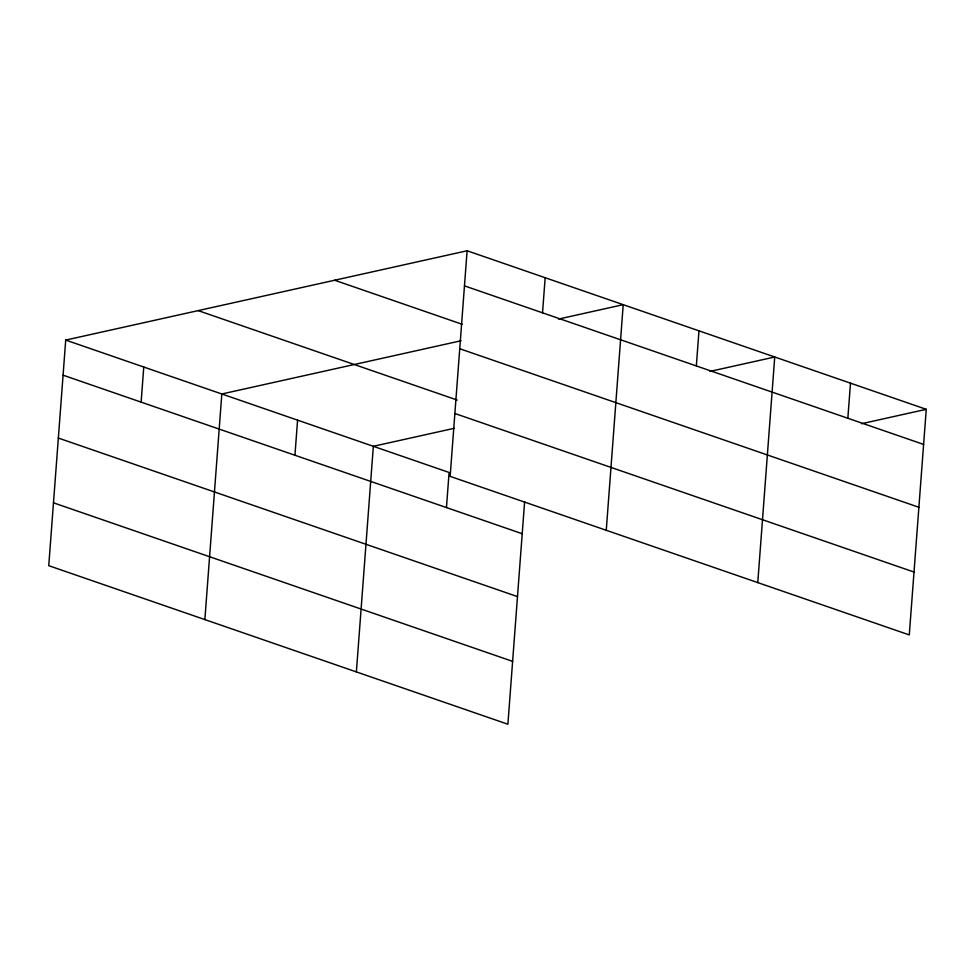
<?xml version="1.0" encoding="UTF-8"?>
<svg xmlns="http://www.w3.org/2000/svg" width="975" height="975" viewBox="0 0 975 975"><rect width="100%" height="100%" fill="white"/><g stroke="black" fill="none" stroke-linecap="round" stroke-linejoin="round"><path stroke-width="1.46" d="M467.11 250.77L450.145 476.373L909.285 634.92L926.25 409.317L467.11 250.77L65.715 340.08L48.75 565.683L507.89 724.23L524.635 501.552M141.131 402.139L143.764 367.039M204.86 619.588L221.825 393.985L461.09 340.75M294.938 455.252L297.582 420.152M356.375 671.909L373.34 446.306L454.289 428.293M446.452 507.573L449.097 472.473L65.715 340.08M542.527 312.817L545.171 277.717M606.255 530.278L623.22 304.675L558.456 319.081M696.333 365.93L698.977 330.83M757.77 582.599L774.735 356.996L709.971 371.402M847.848 418.251L850.493 383.151M861.486 423.723L926.25 409.317M464.478 285.87L923.605 444.417M334.657 280.239L462.369 324.346M459.749 348.733L918.889 507.28M198.181 310.611L457.202 400.055M454.874 413.497L914.014 572.045M63.07 375.18L522.21 533.727M58.342 438.055L517.481 596.602M53.479 502.82L512.618 661.367"/></g></svg>
